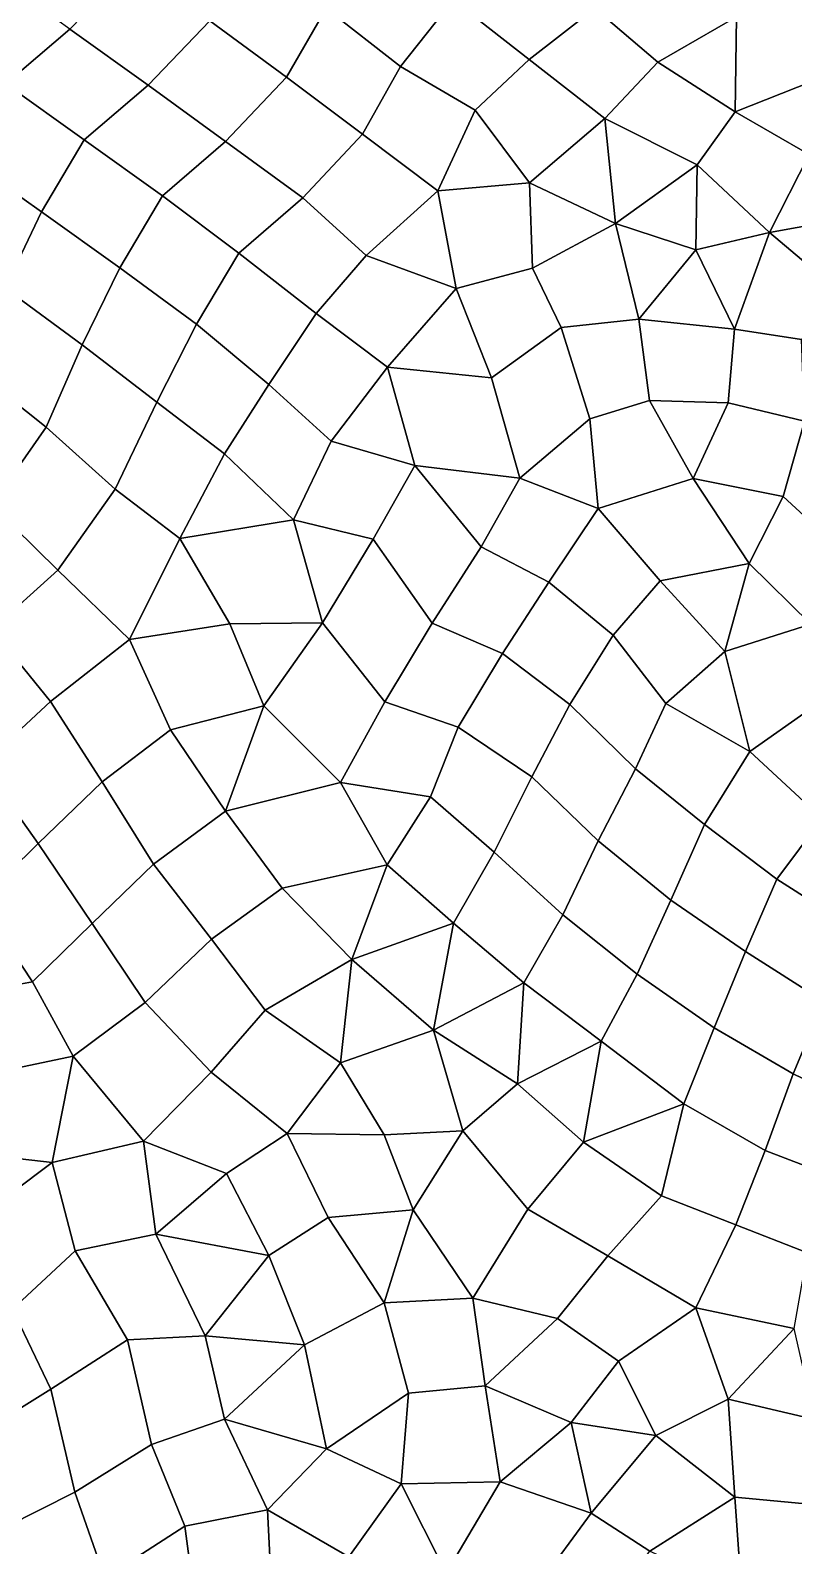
# Model space of a CAD drawing. Extents: x 727294 to 731543, y 8575035 to 8579824.
# Drawn here: x 729526 to 729680.6, y 8576811 to 8577117.8 of the extents above; entities that cross this region are included whole.
import ezdxf

# ---------------------------------------------------------------- set-up
doc = ezdxf.new("R2010")
doc.units = 0
doc.layers.add('MESH_ELEMS', color=250, linetype='CONTINUOUS')
doc.layers.add('MESH_NODES', color=18, linetype='CONTINUOUS')

msp = doc.modelspace()

# ---------------------------------------------------------------- linework, layer by layer
at = {"layer": 'MESH_ELEMS', "color": 179}
for points in [[(729596.42, 8577135.5, 33.07), (729585.91, 8577122.22, 33.4), (729600.96, 8577110.44, 33.38), (729611.63, 8577123.94, 33.41)], [(729585.91, 8577122.22, 33.4), (729570.39, 8577133.66, 33.42), (729562.32, 8577119.7, 33.84), (729577.87, 8577108.28, 33.73)], [(729627.03, 8577111.83, 33.56), (729640.33, 8577122.2, 32.49), (729625.31, 8577133.82, 32.24), (729611.63, 8577123.94, 33.41)], [(729653.68, 8577132.18, 32.1), (729640.33, 8577122.2, 32.49), (729653.11, 8577111.3, 33.04), (729669.01, 8577120.48, 33.49)], [(729521.06, 8577106.94, 33.87), (729534.02, 8577118, 33.71), (729518.15, 8577129.44, 33.77), (729505.32, 8577118.53, 33.81)], [(729549.84, 8577106.7, 33.76), (729562.32, 8577119.7, 33.84), (729546.58, 8577130.99, 33.79), (729534.02, 8577118, 33.71)], [(729687.5, 8577108.68, 33.3), (729687.49, 8577128.91, 33.63), (729669.01, 8577120.48, 33.49), (729668.76, 8577101.29, 33.45)], [(729616.08, 8577101.62, 33.52), (729627.03, 8577111.83, 33.56), (729611.63, 8577123.94, 33.41), (729600.96, 8577110.44, 33.38)], [(729565.54, 8577095.29, 33.68), (729577.87, 8577108.28, 33.73), (729562.32, 8577119.7, 33.84), (729549.84, 8577106.7, 33.76)], [(729600.96, 8577110.44, 33.38), (729585.91, 8577122.22, 33.4), (729577.87, 8577108.28, 33.73), (729593.26, 8577096.74, 33.44)], [(729642.32, 8577099.94, 33.57), (729653.11, 8577111.3, 33.04), (729640.33, 8577122.2, 32.49), (729627.03, 8577111.83, 33.56)], [(729669.01, 8577120.48, 33.49), (729653.11, 8577111.3, 33.04), (729668.76, 8577101.29, 33.45), (729669.01, 8577120.48, 33.49)], [(729536.92, 8577095.61, 33.74), (729549.84, 8577106.7, 33.76), (729534.02, 8577118, 33.71), (729521.06, 8577106.94, 33.87)], [(729593.26, 8577096.74, 33.44), (729608.53, 8577085.27, 33.52), (729616.08, 8577101.62, 33.52), (729600.96, 8577110.44, 33.38)], [(729627.09, 8577086.91, 33.53), (729642.32, 8577099.94, 33.57), (729627.03, 8577111.83, 33.56), (729616.08, 8577101.62, 33.52)], [(729661.05, 8577090.56, 33.46), (729668.76, 8577101.29, 33.45), (729653.11, 8577111.3, 33.04), (729642.32, 8577099.94, 33.57)], [(729577.87, 8577108.28, 33.73), (729565.54, 8577095.29, 33.68), (729581.15, 8577083.84, 33.56), (729593.26, 8577096.74, 33.44)], [(729668.76, 8577101.29, 33.45), (729683.7, 8577092.65, 34.18), (729687.5, 8577108.68, 33.3), (729668.76, 8577101.29, 33.45)], [(729512.28, 8577092.38, 33.96), (729528.27, 8577081.05, 33.86), (729536.92, 8577095.61, 33.74), (729521.06, 8577106.94, 33.87)], [(729552.73, 8577084.29, 33.66), (729565.54, 8577095.29, 33.68), (729549.84, 8577106.7, 33.76), (729536.92, 8577095.61, 33.74)], [(729616.08, 8577101.62, 33.52), (729608.53, 8577085.27, 33.52), (729627.09, 8577086.91, 33.53), (729616.08, 8577101.62, 33.52)], [(729683.7, 8577092.65, 34.18), (729668.76, 8577101.29, 33.45), (729661.05, 8577090.56, 33.46), (729675.7, 8577076.84, 33.47)], [(729642.32, 8577099.94, 33.57), (729627.09, 8577086.91, 33.53), (729644.52, 8577078.63, 33.47), (729642.32, 8577099.94, 33.57)], [(729644.52, 8577078.63, 33.47), (729661.05, 8577090.56, 33.46), (729642.32, 8577099.94, 33.57), (729644.52, 8577078.63, 33.47)], [(729528.27, 8577081.05, 33.86), (729544.15, 8577069.68, 33.63), (729552.73, 8577084.29, 33.66), (729536.92, 8577095.61, 33.74)], [(729568.2, 8577072.67, 33.52), (729581.15, 8577083.84, 33.56), (729565.54, 8577095.29, 33.68), (729552.73, 8577084.29, 33.66)], [(729593.26, 8577096.74, 33.44), (729581.15, 8577083.84, 33.56), (729594.03, 8577072.16, 33.54), (729608.53, 8577085.27, 33.52)], [(729504.75, 8577077.04, 33.98), (729520.91, 8577065.54, 33.94), (729528.27, 8577081.05, 33.86), (729512.28, 8577092.38, 33.96)], [(729675.7, 8577076.84, 33.47), (729691.74, 8577079.76, 32.86), (729683.7, 8577092.65, 34.18), (729675.7, 8577076.84, 33.47)], [(729644.52, 8577078.63, 33.47), (729660.76, 8577073.32, 33.31), (729661.05, 8577090.56, 33.46), (729644.52, 8577078.63, 33.47)], [(729675.7, 8577076.84, 33.47), (729661.05, 8577090.56, 33.46), (729660.76, 8577073.32, 33.31), (729675.7, 8577076.84, 33.47)], [(729608.53, 8577085.27, 33.52), (729612.27, 8577065.53, 33.47), (729627.67, 8577069.61, 33.42), (729627.09, 8577086.91, 33.53)], [(729627.67, 8577069.61, 33.42), (729644.52, 8577078.63, 33.47), (729627.09, 8577086.91, 33.53), (729627.67, 8577069.61, 33.42)], [(729568.2, 8577072.67, 33.52), (729552.73, 8577084.29, 33.66), (729544.15, 8577069.68, 33.63), (729559.68, 8577058.31, 33.56)], [(729583.91, 8577060.47, 33.56), (729594.03, 8577072.16, 33.54), (729581.15, 8577083.84, 33.56), (729568.2, 8577072.67, 33.52)], [(729612.27, 8577065.53, 33.47), (729608.53, 8577085.27, 33.52), (729594.03, 8577072.16, 33.54), (729612.27, 8577065.53, 33.47)], [(729544.15, 8577069.68, 33.63), (729528.27, 8577081.05, 33.86), (729520.91, 8577065.54, 33.94), (729536.52, 8577054.08, 33.66)], [(729675.7, 8577076.84, 33.47), (729690.81, 8577064.09, 33.15), (729691.74, 8577079.76, 32.86), (729675.7, 8577076.84, 33.47)], [(729644.52, 8577078.63, 33.47), (729627.67, 8577069.61, 33.42), (729633.49, 8577057.58, 33.4), (729649.25, 8577059.3, 33.37)], [(729644.52, 8577078.63, 33.47), (729649.25, 8577059.3, 33.37), (729660.76, 8577073.32, 33.31), (729644.52, 8577078.63, 33.47)], [(729668.58, 8577057.29, 33.27), (729675.7, 8577076.84, 33.47), (729660.76, 8577073.32, 33.31), (729668.58, 8577057.29, 33.27)], [(729682.17, 8577055.14, 33.19), (729690.81, 8577064.09, 33.15), (729675.7, 8577076.84, 33.47), (729668.58, 8577057.29, 33.27)], [(729649.25, 8577059.3, 33.37), (729668.58, 8577057.29, 33.27), (729660.76, 8577073.32, 33.31), (729649.25, 8577059.3, 33.37)], [(729583.91, 8577060.47, 33.56), (729568.2, 8577072.67, 33.52), (729559.68, 8577058.31, 33.56), (729574.29, 8577046.05, 33.54)], [(729598.33, 8577049.57, 33.48), (729612.27, 8577065.53, 33.47), (729594.03, 8577072.16, 33.54), (729583.91, 8577060.47, 33.56)], [(729536.52, 8577054.08, 33.66), (729551.59, 8577042.46, 33.65), (729559.68, 8577058.31, 33.56), (729544.15, 8577069.68, 33.63)], [(729633.49, 8577057.58, 33.4), (729627.67, 8577069.61, 33.42), (729612.27, 8577065.53, 33.47), (729619.42, 8577047.38, 33.47)], [(729513.23, 8577050.13, 33.65), (729529.19, 8577037.4, 33.67), (729536.52, 8577054.08, 33.66), (729520.91, 8577065.54, 33.94)], [(729619.42, 8577047.38, 33.47), (729612.27, 8577065.53, 33.47), (729598.33, 8577049.57, 33.48), (729619.42, 8577047.38, 33.47)], [(729551.59, 8577042.46, 33.65), (729565.29, 8577032.04, 33.64), (729574.29, 8577046.05, 33.54), (729559.68, 8577058.31, 33.56)], [(729574.29, 8577046.05, 33.54), (729586.95, 8577034.58, 33.5), (729598.33, 8577049.57, 33.48), (729583.91, 8577060.47, 33.56)], [(729649.25, 8577059.3, 33.37), (729633.49, 8577057.58, 33.4), (729639.31, 8577039.1, 33.4), (729651.39, 8577042.85, 33.37)], [(729651.39, 8577042.85, 33.37), (729667.35, 8577042.34, 33.28), (729668.58, 8577057.29, 33.27), (729649.25, 8577059.3, 33.37)], [(729639.31, 8577039.1, 33.4), (729633.49, 8577057.58, 33.4), (729619.42, 8577047.38, 33.47), (729625.16, 8577027.13, 33.42)], [(729667.35, 8577042.34, 33.28), (729682.78, 8577038.61, 33.2), (729682.17, 8577055.14, 33.19), (729668.58, 8577057.29, 33.27)], [(729551.59, 8577042.46, 33.65), (729536.52, 8577054.08, 33.66), (729529.19, 8577037.4, 33.67), (729543.16, 8577024.87, 33.67)], [(729507.49, 8577031.89, 33.67), (729518.11, 8577021.61, 33.67), (729529.19, 8577037.4, 33.67), (729513.23, 8577050.13, 33.65)], [(729586.95, 8577034.58, 33.5), (729603.86, 8577029.66, 33.46), (729598.33, 8577049.57, 33.48), (729586.95, 8577034.58, 33.5)], [(729603.86, 8577029.66, 33.46), (729625.16, 8577027.13, 33.42), (729619.42, 8577047.38, 33.47), (729598.33, 8577049.57, 33.48)], [(729586.95, 8577034.58, 33.5), (729574.29, 8577046.05, 33.54), (729565.29, 8577032.04, 33.64), (729579.29, 8577018.69, 33.62)], [(729641.01, 8577020.99, 33.4), (729660.24, 8577027.01, 33.34), (729651.39, 8577042.85, 33.37), (729639.31, 8577039.1, 33.4)], [(729660.24, 8577027.01, 33.34), (729667.35, 8577042.34, 33.28), (729651.39, 8577042.85, 33.37), (729660.24, 8577027.01, 33.34)], [(729543.16, 8577024.87, 33.67), (729556.3, 8577014.86, 33.65), (729565.29, 8577032.04, 33.64), (729551.59, 8577042.46, 33.65)], [(729678.47, 8577023.37, 33.24), (729682.78, 8577038.61, 33.2), (729667.35, 8577042.34, 33.28), (729660.24, 8577027.01, 33.34)], [(729543.16, 8577024.87, 33.67), (729529.19, 8577037.4, 33.67), (729518.11, 8577021.61, 33.67), (729531.54, 8577008.48, 33.67)], [(729625.16, 8577027.13, 33.42), (729641.01, 8577020.99, 33.4), (729639.31, 8577039.1, 33.4), (729625.16, 8577027.13, 33.42)], [(729678.47, 8577023.37, 33.24), (729692.08, 8577010.86, 33.23), (729699.25, 8577026.6, 33.18), (729682.78, 8577038.61, 33.2)], [(729595.4, 8577014.77, 33.59), (729603.86, 8577029.66, 33.46), (729586.95, 8577034.58, 33.5), (729579.29, 8577018.69, 33.62)], [(729565.29, 8577032.04, 33.64), (729556.3, 8577014.86, 33.65), (729579.29, 8577018.69, 33.62), (729565.29, 8577032.04, 33.64)], [(729617.3, 8577013.17, 33.48), (729603.86, 8577029.66, 33.46), (729595.4, 8577014.77, 33.59), (729607.38, 8576997.77, 33.54)], [(729603.86, 8577029.66, 33.46), (729617.3, 8577013.17, 33.48), (729625.16, 8577027.13, 33.42), (729603.86, 8577029.66, 33.46)], [(729556.3, 8577014.86, 33.65), (729543.16, 8577024.87, 33.67), (729531.54, 8577008.48, 33.67), (729546.05, 8576994.45, 33.64)], [(729631.03, 8577006.05, 33.49), (729641.01, 8577020.99, 33.4), (729625.16, 8577027.13, 33.42), (729617.3, 8577013.17, 33.48)], [(729660.24, 8577027.01, 33.34), (729641.01, 8577020.99, 33.4), (729653.55, 8577006.32, 33.41), (729671.59, 8577009.82, 33.31)], [(729671.59, 8577009.82, 33.31), (729678.47, 8577023.37, 33.24), (729660.24, 8577027.01, 33.34), (729671.59, 8577009.82, 33.31)], [(729518.11, 8577021.61, 33.67), (729504.45, 8577010.4, 33.67), (729518.19, 8576996.45, 33.67), (729531.54, 8577008.48, 33.67)], [(729692.08, 8577010.86, 33.23), (729678.47, 8577023.37, 33.24), (729671.59, 8577009.82, 33.31), (729684.1, 8576997.56, 33.28)], [(729566.42, 8576997.63, 33.61), (729585.14, 8576997.79, 33.6), (729579.29, 8577018.69, 33.62), (729556.3, 8577014.86, 33.65)], [(729585.14, 8576997.79, 33.6), (729595.4, 8577014.77, 33.59), (729579.29, 8577018.69, 33.62), (729585.14, 8576997.79, 33.6)], [(729631.03, 8577006.05, 33.49), (729644.03, 8576995.29, 33.46), (729653.55, 8577006.32, 33.41), (729641.01, 8577020.99, 33.4)], [(729546.05, 8576994.45, 33.64), (729566.42, 8576997.63, 33.61), (729556.3, 8577014.86, 33.65), (729546.05, 8576994.45, 33.64)], [(729607.38, 8576997.77, 33.54), (729595.4, 8577014.77, 33.59), (729585.14, 8576997.79, 33.6), (729597.81, 8576981.81, 33.57)], [(729617.3, 8577013.17, 33.48), (729607.38, 8576997.77, 33.54), (729621.61, 8576991.6, 33.5), (729631.03, 8577006.05, 33.49)], [(729671.59, 8577009.82, 33.31), (729653.55, 8577006.32, 33.41), (729666.67, 8576992.02, 33.42), (729671.59, 8577009.82, 33.31)], [(729671.59, 8577009.82, 33.31), (729666.67, 8576992.02, 33.42), (729684.1, 8576997.56, 33.28), (729671.59, 8577009.82, 33.31)], [(729530.11, 8576981.9, 33.65), (729546.05, 8576994.45, 33.64), (729531.54, 8577008.48, 33.67), (729518.19, 8576996.45, 33.67)], [(729644.03, 8576995.29, 33.46), (729631.03, 8577006.05, 33.49), (729621.61, 8576991.6, 33.5), (729635.27, 8576981.29, 33.46)], [(729644.03, 8576995.29, 33.46), (729654.7, 8576981.45, 33.42), (729666.67, 8576992.02, 33.42), (729653.55, 8577006.32, 33.41)], [(729566.42, 8576997.63, 33.61), (729546.05, 8576994.45, 33.64), (729554.4, 8576976.14, 33.62), (729573.29, 8576981, 33.6)], [(729566.42, 8576997.63, 33.61), (729573.29, 8576981, 33.6), (729585.14, 8576997.79, 33.6), (729566.42, 8576997.63, 33.61)], [(729573.29, 8576981, 33.6), (729588.82, 8576965.47, 33.54), (729597.81, 8576981.81, 33.57), (729585.14, 8576997.79, 33.6)], [(729612.62, 8576976.66, 33.5), (729621.61, 8576991.6, 33.5), (729607.38, 8576997.77, 33.54), (729597.81, 8576981.81, 33.57)], [(729683.83, 8576980.23, 32.86), (729684.1, 8576997.56, 33.28), (729666.67, 8576992.02, 33.42), (729671.7, 8576971.76, 33.08)], [(729530.11, 8576981.9, 33.65), (729518.19, 8576996.45, 33.67), (729503.67, 8576984.26, 33.67), (729516.23, 8576969.08, 33.66)], [(729554.4, 8576976.14, 33.62), (729546.05, 8576994.45, 33.64), (729530.11, 8576981.9, 33.65), (729540.57, 8576965.62, 33.63)], [(729635.27, 8576981.29, 33.46), (729648.59, 8576968.28, 33.39), (729654.7, 8576981.45, 33.42), (729644.03, 8576995.29, 33.46)], [(729612.62, 8576976.66, 33.5), (729627.58, 8576966.63, 33.45), (729635.27, 8576981.29, 33.46), (729621.61, 8576991.6, 33.5)], [(729666.67, 8576992.02, 33.42), (729654.7, 8576981.45, 33.42), (729671.7, 8576971.76, 33.08), (729666.67, 8576992.02, 33.42)], [(729540.57, 8576965.62, 33.63), (729530.11, 8576981.9, 33.65), (729516.23, 8576969.08, 33.66), (729527.59, 8576953.13, 33.64)], [(729607.03, 8576962.56, 33.5), (729612.62, 8576976.66, 33.5), (729597.81, 8576981.81, 33.57), (729588.82, 8576965.47, 33.54)], [(729648.59, 8576968.28, 33.39), (729635.27, 8576981.29, 33.46), (729627.58, 8576966.63, 33.45), (729641.01, 8576953.65, 33.37)], [(729671.7, 8576971.76, 33.08), (729654.7, 8576981.45, 33.42), (729648.59, 8576968.28, 33.39), (729662.5, 8576956.99, 33.05)], [(729573.29, 8576981, 33.6), (729554.4, 8576976.14, 33.62), (729565.54, 8576959.67, 33.59), (729573.29, 8576981, 33.6)], [(729573.29, 8576981, 33.6), (729565.54, 8576959.67, 33.59), (729588.82, 8576965.47, 33.54), (729573.29, 8576981, 33.6)], [(729686.36, 8576958.19, 32.35), (729696.87, 8576969.96, 32.26), (729683.83, 8576980.23, 32.86), (729671.7, 8576971.76, 33.08)], [(729565.54, 8576959.67, 33.59), (729554.4, 8576976.14, 33.62), (729540.57, 8576965.62, 33.63), (729550.94, 8576948.94, 33.6)], [(729627.58, 8576966.63, 33.45), (729612.62, 8576976.66, 33.5), (729607.03, 8576962.56, 33.5), (729619.95, 8576951.37, 33.44)], [(729503.6, 8576956.83, 33.66), (729515.61, 8576941.41, 33.65), (729527.59, 8576953.13, 33.64), (729516.23, 8576969.08, 33.66)], [(729686.36, 8576958.19, 32.35), (729671.7, 8576971.76, 33.08), (729662.5, 8576956.99, 33.05), (729677.19, 8576945.93, 32.17)], [(729641.01, 8576953.65, 33.37), (729627.58, 8576966.63, 33.45), (729619.95, 8576951.37, 33.44), (729633.82, 8576938.71, 33.36)], [(729662.5, 8576956.99, 33.05), (729648.59, 8576968.28, 33.39), (729641.01, 8576953.65, 33.37), (729655.7, 8576941.64, 32.84)], [(729550.94, 8576948.94, 33.6), (729540.57, 8576965.62, 33.63), (729527.59, 8576953.13, 33.64), (729538.51, 8576936.93, 33.61)], [(729576.98, 8576944.09, 33.54), (729598.26, 8576948.79, 33.5), (729588.82, 8576965.47, 33.54), (729565.54, 8576959.67, 33.59)], [(729607.03, 8576962.56, 33.5), (729588.82, 8576965.47, 33.54), (729598.26, 8576948.79, 33.5), (729607.03, 8576962.56, 33.5)], [(729598.26, 8576948.79, 33.5), (729611.72, 8576936.97, 33.45), (729619.95, 8576951.37, 33.44), (729607.03, 8576962.56, 33.5)], [(729565.54, 8576959.67, 33.59), (729550.94, 8576948.94, 33.6), (729562.69, 8576933.77, 33.56), (729576.98, 8576944.09, 33.54)], [(729677.19, 8576945.93, 32.17), (729662.5, 8576956.99, 33.05), (729655.7, 8576941.64, 32.84), (729670.85, 8576931.28, 31.74)], [(729693.16, 8576935.74, 32.31), (729702.96, 8576948.26, 32.51), (729686.36, 8576958.19, 32.35), (729677.19, 8576945.93, 32.17)], [(729633.82, 8576938.71, 33.36), (729648.92, 8576926.68, 32.62), (729655.7, 8576941.64, 32.84), (729641.01, 8576953.65, 33.37)], [(729515.61, 8576941.41, 33.65), (729526.44, 8576925.13, 33.78), (729538.51, 8576936.93, 33.61), (729527.59, 8576953.13, 33.64)], [(729611.72, 8576936.97, 33.45), (729625.93, 8576924.92, 33.31), (729633.82, 8576938.71, 33.36), (729619.95, 8576951.37, 33.44)], [(729538.51, 8576936.93, 33.61), (729549.25, 8576920.92, 33.57), (729562.69, 8576933.77, 33.56), (729550.94, 8576948.94, 33.6)], [(729576.98, 8576944.09, 33.54), (729591.14, 8576929.63, 33.49), (729598.26, 8576948.79, 33.5), (729576.98, 8576944.09, 33.54)], [(729591.14, 8576929.63, 33.49), (729611.72, 8576936.97, 33.45), (729598.26, 8576948.79, 33.5), (729591.14, 8576929.63, 33.49)], [(729670.85, 8576931.28, 31.74), (729686.61, 8576921.22, 32.41), (729693.16, 8576935.74, 32.31), (729677.19, 8576945.93, 32.17)], [(729526.44, 8576925.13, 33.78), (729515.61, 8576941.41, 33.65), (729510.03, 8576922.17, 35.44), (729526.44, 8576925.13, 33.78)], [(729573.58, 8576919.4, 33.51), (729591.14, 8576929.63, 33.49), (729576.98, 8576944.09, 33.54), (729562.69, 8576933.77, 33.56)], [(729648.92, 8576926.68, 32.62), (729664.5, 8576915.79, 31.99), (729670.85, 8576931.28, 31.74), (729655.7, 8576941.64, 32.84)], [(729648.92, 8576926.68, 32.62), (729633.82, 8576938.71, 33.36), (729625.93, 8576924.92, 33.31), (729641.62, 8576913.09, 32.62)], [(729549.25, 8576920.92, 33.57), (729538.51, 8576936.93, 33.61), (729526.44, 8576925.13, 33.78), (729534.65, 8576910.1, 34.59)], [(729591.14, 8576929.63, 33.49), (729607.68, 8576915.33, 33.39), (729611.72, 8576936.97, 33.45), (729591.14, 8576929.63, 33.49)], [(729607.68, 8576915.33, 33.39), (729625.93, 8576924.92, 33.31), (729611.72, 8576936.97, 33.45), (729607.68, 8576915.33, 33.39)], [(729573.58, 8576919.4, 33.51), (729562.69, 8576933.77, 33.56), (729549.25, 8576920.92, 33.57), (729562.62, 8576906.82, 33.52)], [(729573.58, 8576919.4, 33.51), (729588.83, 8576908.75, 33.47), (729591.14, 8576929.63, 33.49), (729573.58, 8576919.4, 33.51)], [(729607.68, 8576915.33, 33.39), (729591.14, 8576929.63, 33.49), (729588.83, 8576908.75, 33.47), (729607.68, 8576915.33, 33.39)], [(729686.61, 8576921.22, 32.41), (729670.85, 8576931.28, 31.74), (729664.5, 8576915.79, 31.99), (729680.48, 8576906.48, 32.44)], [(729664.5, 8576915.79, 31.99), (729648.92, 8576926.68, 32.62), (729641.62, 8576913.09, 32.62), (729658.38, 8576900.42, 32.33)], [(729514.41, 8576905.79, 35.46), (729534.65, 8576910.1, 34.59), (729526.44, 8576925.13, 33.78), (729510.03, 8576922.17, 35.44)], [(729625.93, 8576924.92, 33.31), (729607.68, 8576915.33, 33.39), (729624.65, 8576904.48, 33.02), (729625.93, 8576924.92, 33.31)], [(729625.93, 8576924.92, 33.31), (729624.65, 8576904.48, 33.02), (729641.62, 8576913.09, 32.62), (729625.93, 8576924.92, 33.31)], [(729534.65, 8576910.1, 34.59), (729548.94, 8576892.87, 34.34), (729562.62, 8576906.82, 33.52), (729549.25, 8576920.92, 33.57)], [(729680.48, 8576906.48, 32.44), (729696.73, 8576898.69, 33.21), (729702.54, 8576911.94, 33.21), (729686.61, 8576921.22, 32.41)], [(729578.04, 8576894.4, 33.47), (729588.83, 8576908.75, 33.47), (729573.58, 8576919.4, 33.51), (729562.62, 8576906.82, 33.52)], [(729588.83, 8576908.75, 33.47), (729597.67, 8576894.15, 33.32), (729613.56, 8576894.94, 33.11), (729607.68, 8576915.33, 33.39)], [(729624.65, 8576904.48, 33.02), (729607.68, 8576915.33, 33.39), (729613.56, 8576894.94, 33.11), (729624.65, 8576904.48, 33.02)], [(729658.38, 8576900.42, 32.33), (729674.79, 8576890.97, 32.73), (729680.48, 8576906.48, 32.44), (729664.5, 8576915.79, 31.99)], [(729638.05, 8576892.68, 32.59), (729641.62, 8576913.09, 32.62), (729624.65, 8576904.48, 33.02), (729638.05, 8576892.68, 32.59)], [(729658.38, 8576900.42, 32.33), (729641.62, 8576913.09, 32.62), (729638.05, 8576892.68, 32.59), (729658.38, 8576900.42, 32.33)], [(729530.43, 8576888.55, 35.52), (729534.65, 8576910.1, 34.59), (729514.41, 8576905.79, 35.46), (729507.94, 8576891.13, 35.5)], [(729548.94, 8576892.87, 34.34), (729534.65, 8576910.1, 34.59), (729530.43, 8576888.55, 35.52), (729548.94, 8576892.87, 34.34)], [(729588.83, 8576908.75, 33.47), (729578.04, 8576894.4, 33.47), (729597.67, 8576894.15, 33.32), (729588.83, 8576908.75, 33.47)], [(729565.69, 8576886.31, 33.49), (729578.04, 8576894.4, 33.47), (729562.62, 8576906.82, 33.52), (729548.94, 8576892.87, 34.34)], [(729626.73, 8576879.13, 32.69), (729638.05, 8576892.68, 32.59), (729624.65, 8576904.48, 33.02), (729613.56, 8576894.94, 33.11)], [(729690.12, 8576885.1, 33.15), (729696.73, 8576898.69, 33.21), (729680.48, 8576906.48, 32.44), (729674.79, 8576890.97, 32.73)], [(729653.81, 8576881.82, 32.58), (729658.38, 8576900.42, 32.33), (729638.05, 8576892.68, 32.59), (729653.81, 8576881.82, 32.58)], [(729674.79, 8576890.97, 32.73), (729658.38, 8576900.42, 32.33), (729653.81, 8576881.82, 32.58), (729668.85, 8576875.92, 32.85)], [(729535.06, 8576870.68, 35.62), (729551.38, 8576874.01, 35.57), (729548.94, 8576892.87, 34.34), (729530.43, 8576888.55, 35.52)], [(729548.94, 8576892.87, 34.34), (729551.38, 8576874.01, 35.57), (729565.69, 8576886.31, 33.49), (729548.94, 8576892.87, 34.34)], [(729565.69, 8576886.31, 33.49), (729574.29, 8576869.75, 33.42), (729586.29, 8576877.4, 33.31), (729578.04, 8576894.4, 33.47)], [(729597.67, 8576894.15, 33.32), (729578.04, 8576894.4, 33.47), (729586.29, 8576877.4, 33.31), (729603.56, 8576878.98, 33.08)], [(729597.67, 8576894.15, 33.32), (729603.56, 8576878.98, 33.08), (729613.56, 8576894.94, 33.11), (729597.67, 8576894.15, 33.32)], [(729603.56, 8576878.98, 33.08), (729615.6, 8576861.11, 32.55), (729626.73, 8576879.13, 32.69), (729613.56, 8576894.94, 33.11)], [(729642.98, 8576869.62, 32.54), (729653.81, 8576881.82, 32.58), (729638.05, 8576892.68, 32.59), (729626.73, 8576879.13, 32.69)], [(729507.94, 8576891.13, 35.5), (729514.02, 8576876.24, 35.57), (729530.43, 8576888.55, 35.52), (729507.94, 8576891.13, 35.5)], [(729668.85, 8576875.92, 32.85), (729683.39, 8576870.27, 33.15), (729690.12, 8576885.1, 33.15), (729674.79, 8576890.97, 32.73)], [(729535.06, 8576870.68, 35.62), (729530.43, 8576888.55, 35.52), (729514.02, 8576876.24, 35.57), (729522.41, 8576858.84, 35.67)], [(729574.29, 8576869.75, 33.42), (729565.69, 8576886.31, 33.49), (729551.38, 8576874.01, 35.57), (729574.29, 8576869.75, 33.42)], [(729653.81, 8576881.82, 32.58), (729642.98, 8576869.62, 32.54), (729660.77, 8576859.1, 32.91), (729668.85, 8576875.92, 32.85)], [(729597.63, 8576860.16, 32.89), (729586.29, 8576877.4, 33.31), (729574.29, 8576869.75, 33.42), (729581.49, 8576851.6, 33.12)], [(729597.63, 8576860.16, 32.89), (729603.56, 8576878.98, 33.08), (729586.29, 8576877.4, 33.31), (729597.63, 8576860.16, 32.89)], [(729597.63, 8576860.16, 32.89), (729615.6, 8576861.11, 32.55), (729603.56, 8576878.98, 33.08), (729597.63, 8576860.16, 32.89)], [(729632.77, 8576856.96, 32.63), (729642.98, 8576869.62, 32.54), (729626.73, 8576879.13, 32.69), (729615.6, 8576861.11, 32.55)], [(729545.66, 8576852.67, 35.72), (729561.38, 8576853.45, 35.73), (729551.38, 8576874.01, 35.57), (729535.06, 8576870.68, 35.62)], [(729574.29, 8576869.75, 33.42), (729551.38, 8576874.01, 35.57), (729561.38, 8576853.45, 35.73), (729574.29, 8576869.75, 33.42)], [(729680.72, 8576854.92, 33.28), (729683.39, 8576870.27, 33.15), (729668.85, 8576875.92, 32.85), (729660.77, 8576859.1, 32.91)], [(729545.66, 8576852.67, 35.72), (729535.06, 8576870.68, 35.62), (729522.41, 8576858.84, 35.67), (729530.14, 8576842.65, 35.77)], [(729581.49, 8576851.6, 33.12), (729574.29, 8576869.75, 33.42), (729561.38, 8576853.45, 35.73), (729581.49, 8576851.6, 33.12)], [(729645.1, 8576848.29, 33.05), (729660.77, 8576859.1, 32.91), (729642.98, 8576869.62, 32.54), (729632.77, 8576856.96, 32.63)], [(729508.46, 8576852.14, 35.7), (729515.29, 8576833.42, 35.81), (729530.14, 8576842.65, 35.77), (729522.41, 8576858.84, 35.67)], [(729581.49, 8576851.6, 33.12), (729585.97, 8576830.55, 33.26), (729602.6, 8576841.87, 33.07), (729597.63, 8576860.16, 32.89)], [(729602.6, 8576841.87, 33.07), (729618.09, 8576843.34, 33.07), (729615.6, 8576861.11, 32.55), (729597.63, 8576860.16, 32.89)], [(729615.6, 8576861.11, 32.55), (729618.09, 8576843.34, 33.07), (729632.77, 8576856.96, 32.63), (729615.6, 8576861.11, 32.55)], [(729645.1, 8576848.29, 33.05), (729652.66, 8576833.29, 33.19), (729667.35, 8576840.66, 33.2), (729660.77, 8576859.1, 32.91)], [(729660.77, 8576859.1, 32.91), (729667.35, 8576840.66, 33.2), (729680.72, 8576854.92, 33.28), (729660.77, 8576859.1, 32.91)], [(729635.5, 8576835.91, 33.19), (729645.1, 8576848.29, 33.05), (729632.77, 8576856.96, 32.63), (729618.09, 8576843.34, 33.07)], [(729530.14, 8576842.65, 35.77), (729535.01, 8576821.79, 35.85), (729550.56, 8576831.46, 35.82), (729545.66, 8576852.67, 35.72)], [(729550.56, 8576831.46, 35.82), (729565.33, 8576836.6, 35.81), (729561.38, 8576853.45, 35.73), (729545.66, 8576852.67, 35.72)], [(729581.49, 8576851.6, 33.12), (729561.38, 8576853.45, 35.73), (729565.33, 8576836.6, 35.81), (729581.49, 8576851.6, 33.12)], [(729667.35, 8576840.66, 33.2), (729684.89, 8576836.5, 33.19), (729680.72, 8576854.92, 33.28), (729667.35, 8576840.66, 33.2)], [(729585.97, 8576830.55, 33.26), (729581.49, 8576851.6, 33.12), (729565.33, 8576836.6, 35.81), (729585.97, 8576830.55, 33.26)], [(729645.1, 8576848.29, 33.05), (729635.5, 8576835.91, 33.19), (729652.66, 8576833.29, 33.19), (729645.1, 8576848.29, 33.05)], [(729601.1, 8576823.52, 33.19), (729621.14, 8576823.87, 33.19), (729618.09, 8576843.34, 33.07), (729602.6, 8576841.87, 33.07)], [(729621.14, 8576823.87, 33.19), (729635.5, 8576835.91, 33.19), (729618.09, 8576843.34, 33.07), (729621.14, 8576823.87, 33.19)], [(729515.29, 8576833.42, 35.81), (729520.93, 8576814.72, 35.86), (729535.01, 8576821.79, 35.85), (729530.14, 8576842.65, 35.77)], [(729585.97, 8576830.55, 33.26), (729601.1, 8576823.52, 33.19), (729602.6, 8576841.87, 33.07), (729585.97, 8576830.55, 33.26)], [(729668.67, 8576820.77, 33.19), (729667.35, 8576840.66, 33.2), (729652.66, 8576833.29, 33.19), (729668.67, 8576820.77, 33.19)], [(729684.89, 8576836.5, 33.19), (729667.35, 8576840.66, 33.2), (729668.67, 8576820.77, 33.19), (729684.46, 8576819.3, 33.19)], [(729557.3, 8576814.9, 35.86), (729574.01, 8576818.22, 35.35), (729565.33, 8576836.6, 35.81), (729550.56, 8576831.46, 35.82)], [(729565.33, 8576836.6, 35.81), (729574.01, 8576818.22, 35.35), (729585.97, 8576830.55, 33.26), (729565.33, 8576836.6, 35.81)], [(729621.14, 8576823.87, 33.19), (729639.55, 8576817.52, 33.19), (729635.5, 8576835.91, 33.19), (729621.14, 8576823.87, 33.19)], [(729652.66, 8576833.29, 33.19), (729635.5, 8576835.91, 33.19), (729639.55, 8576817.52, 33.19), (729652.66, 8576833.29, 33.19)], [(729535.01, 8576821.79, 35.85), (729541.09, 8576804.48, 35.87), (729557.3, 8576814.9, 35.86), (729550.56, 8576831.46, 35.82)], [(729652.66, 8576833.29, 33.19), (729639.55, 8576817.52, 33.19), (729651.45, 8576809.86, 33.19), (729668.67, 8576820.77, 33.19)], [(729590.48, 8576808.7, 33.19), (729601.1, 8576823.52, 33.19), (729585.97, 8576830.55, 33.26), (729574.01, 8576818.22, 35.35)], [(729541.09, 8576804.48, 35.87), (729535.01, 8576821.79, 35.85), (729520.93, 8576814.72, 35.86), (729525.53, 8576795.17, 35.87)], [(729590.48, 8576808.7, 33.19), (729610.21, 8576805.4, 33.19), (729601.1, 8576823.52, 33.19), (729590.48, 8576808.7, 33.19)], [(729601.1, 8576823.52, 33.19), (729610.21, 8576805.4, 33.19), (729621.14, 8576823.87, 33.19), (729601.1, 8576823.52, 33.19)], [(729629, 8576803.1, 33.19), (729639.55, 8576817.52, 33.19), (729621.14, 8576823.87, 33.19), (729610.21, 8576805.4, 33.19)], [(729651.45, 8576809.86, 33.19), (729670.02, 8576801.69, 33.2), (729668.67, 8576820.77, 33.19), (729651.45, 8576809.86, 33.19)], [(729670.02, 8576801.69, 33.2), (729685.76, 8576799.78, 33.2), (729684.46, 8576819.3, 33.19), (729668.67, 8576820.77, 33.19)], [(729574.99, 8576799.22, 34.91), (729574.01, 8576818.22, 35.35), (729557.3, 8576814.9, 35.86), (729560.11, 8576793.63, 35.86)], [(729590.48, 8576808.7, 33.19), (729574.01, 8576818.22, 35.35), (729574.99, 8576799.22, 34.91), (729590.48, 8576808.7, 33.19)], [(729642.17, 8576797.69, 33.19), (729651.45, 8576809.86, 33.19), (729639.55, 8576817.52, 33.19), (729629, 8576803.1, 33.19)], [(729557.3, 8576814.9, 35.86), (729541.09, 8576804.48, 35.87), (729560.11, 8576793.63, 35.86), (729557.3, 8576814.9, 35.86)]]:
    msp.add_3dface(points, dxfattribs=at)
at = {"layer": 'MESH_NODES', "color": 18}
for p in [(729600.96, 8577110.44, 33.38), (729627.03, 8577111.83, 33.56), (729653.11, 8577111.3, 33.04), (729577.87, 8577108.28, 33.73), (729549.84, 8577106.7, 33.76), (729616.08, 8577101.62, 33.52), (729668.76, 8577101.29, 33.45), (729642.32, 8577099.94, 33.57), (729536.92, 8577095.61, 33.74), (729565.54, 8577095.29, 33.68), (729593.26, 8577096.74, 33.44), (729661.05, 8577090.56, 33.46), (729627.09, 8577086.91, 33.53), (729552.73, 8577084.29, 33.66), (729581.15, 8577083.84, 33.56), (729608.53, 8577085.27, 33.52), (729528.27, 8577081.05, 33.86), (729644.52, 8577078.63, 33.47), (729675.7, 8577076.84, 33.47), (729660.76, 8577073.32, 33.31), (729568.2, 8577072.67, 33.52), (729594.03, 8577072.16, 33.54), (729544.15, 8577069.68, 33.63), (729627.67, 8577069.61, 33.42), (729612.27, 8577065.53, 33.47), (729559.68, 8577058.31, 33.56), (729583.91, 8577060.47, 33.56), (729649.25, 8577059.3, 33.37), (729633.49, 8577057.58, 33.4), (729668.58, 8577057.29, 33.27), (729536.52, 8577054.08, 33.66), (729598.33, 8577049.57, 33.48), (729574.29, 8577046.05, 33.54), (729619.42, 8577047.38, 33.47), (729651.39, 8577042.85, 33.37), (729551.59, 8577042.46, 33.65), (729667.35, 8577042.34, 33.28), (729529.19, 8577037.4, 33.67), (729639.31, 8577039.1, 33.4), (729586.95, 8577034.58, 33.5), (729565.29, 8577032.04, 33.64), (729603.86, 8577029.66, 33.46), (729543.16, 8577024.87, 33.67), (729625.16, 8577027.13, 33.42), (729660.24, 8577027.01, 33.34), (729678.47, 8577023.37, 33.24), (729579.29, 8577018.69, 33.62), (729641.01, 8577020.99, 33.4), (729556.3, 8577014.86, 33.65), (729595.4, 8577014.77, 33.59), (729617.3, 8577013.17, 33.48), (729671.59, 8577009.82, 33.31), (729531.54, 8577008.48, 33.67), (729631.03, 8577006.05, 33.49), (729653.55, 8577006.32, 33.41), (729566.42, 8576997.63, 33.61), (729585.14, 8576997.79, 33.6), (729607.38, 8576997.77, 33.54), (729546.05, 8576994.45, 33.64), (729644.03, 8576995.29, 33.46), (729621.61, 8576991.6, 33.5), (729666.67, 8576992.02, 33.42), (729530.11, 8576981.9, 33.65), (729597.81, 8576981.81, 33.57), (729635.27, 8576981.29, 33.46), (729654.7, 8576981.45, 33.42), (729573.29, 8576981, 33.6), (729554.4, 8576976.14, 33.62), (729612.62, 8576976.66, 33.5), (729671.7, 8576971.76, 33.08), (729627.58, 8576966.63, 33.45), (729648.59, 8576968.28, 33.39), (729540.57, 8576965.62, 33.63), (729588.82, 8576965.47, 33.54), (729607.03, 8576962.56, 33.5), (729565.54, 8576959.67, 33.59), (729662.5, 8576956.99, 33.05), (729641.01, 8576953.65, 33.37), (729527.59, 8576953.13, 33.64), (729619.95, 8576951.37, 33.44), (729550.94, 8576948.94, 33.6), (729598.26, 8576948.79, 33.5), (729677.19, 8576945.93, 32.17), (729576.98, 8576944.09, 33.54), (729655.7, 8576941.64, 32.84), (729633.82, 8576938.71, 33.36), (729538.51, 8576936.93, 33.61), (729611.72, 8576936.97, 33.45), (729562.69, 8576933.77, 33.56), (729591.14, 8576929.63, 33.49), (729670.85, 8576931.28, 31.74), (729648.92, 8576926.68, 32.62), (729526.44, 8576925.13, 33.78), (729625.93, 8576924.92, 33.31), (729549.25, 8576920.92, 33.57), (729573.58, 8576919.4, 33.51), (729607.68, 8576915.33, 33.39), (729664.5, 8576915.79, 31.99), (729641.62, 8576913.09, 32.62), (729534.65, 8576910.1, 34.59), (729588.83, 8576908.75, 33.47), (729562.62, 8576906.82, 33.52), (729624.65, 8576904.48, 33.02), (729680.48, 8576906.48, 32.44), (729658.38, 8576900.42, 32.33), (729548.94, 8576892.87, 34.34), (729578.04, 8576894.4, 33.47), (729597.67, 8576894.15, 33.32), (729613.56, 8576894.94, 33.11), (729638.05, 8576892.68, 32.59), (729674.79, 8576890.97, 32.73), (729530.43, 8576888.55, 35.52), (729565.69, 8576886.31, 33.49), (729653.81, 8576881.82, 32.58), (729586.29, 8576877.4, 33.31), (729603.56, 8576878.98, 33.08), (729626.73, 8576879.13, 32.69), (729551.38, 8576874.01, 35.57), (729668.85, 8576875.92, 32.85), (729535.06, 8576870.68, 35.62), (729574.29, 8576869.75, 33.42), (729642.98, 8576869.62, 32.54), (729597.63, 8576860.16, 32.89), (729615.6, 8576861.11, 32.55), (729660.77, 8576859.1, 32.91), (729632.77, 8576856.96, 32.63), (729545.66, 8576852.67, 35.72), (729561.38, 8576853.45, 35.73), (729581.49, 8576851.6, 33.12), (729645.1, 8576848.29, 33.05), (729618.09, 8576843.34, 33.07), (729530.14, 8576842.65, 35.77), (729602.6, 8576841.87, 33.07), (729667.35, 8576840.66, 33.2), (729565.33, 8576836.6, 35.81), (729635.5, 8576835.91, 33.19), (729550.56, 8576831.46, 35.82), (729652.66, 8576833.29, 33.19), (729585.97, 8576830.55, 33.26), (729535.01, 8576821.79, 35.85), (729601.1, 8576823.52, 33.19), (729621.14, 8576823.87, 33.19), (729668.67, 8576820.77, 33.19), (729574.01, 8576818.22, 35.35), (729639.55, 8576817.52, 33.19), (729557.3, 8576814.9, 35.86)]:
    msp.add_point(p, dxfattribs=at)

doc.saveas('drawing.dxf')
